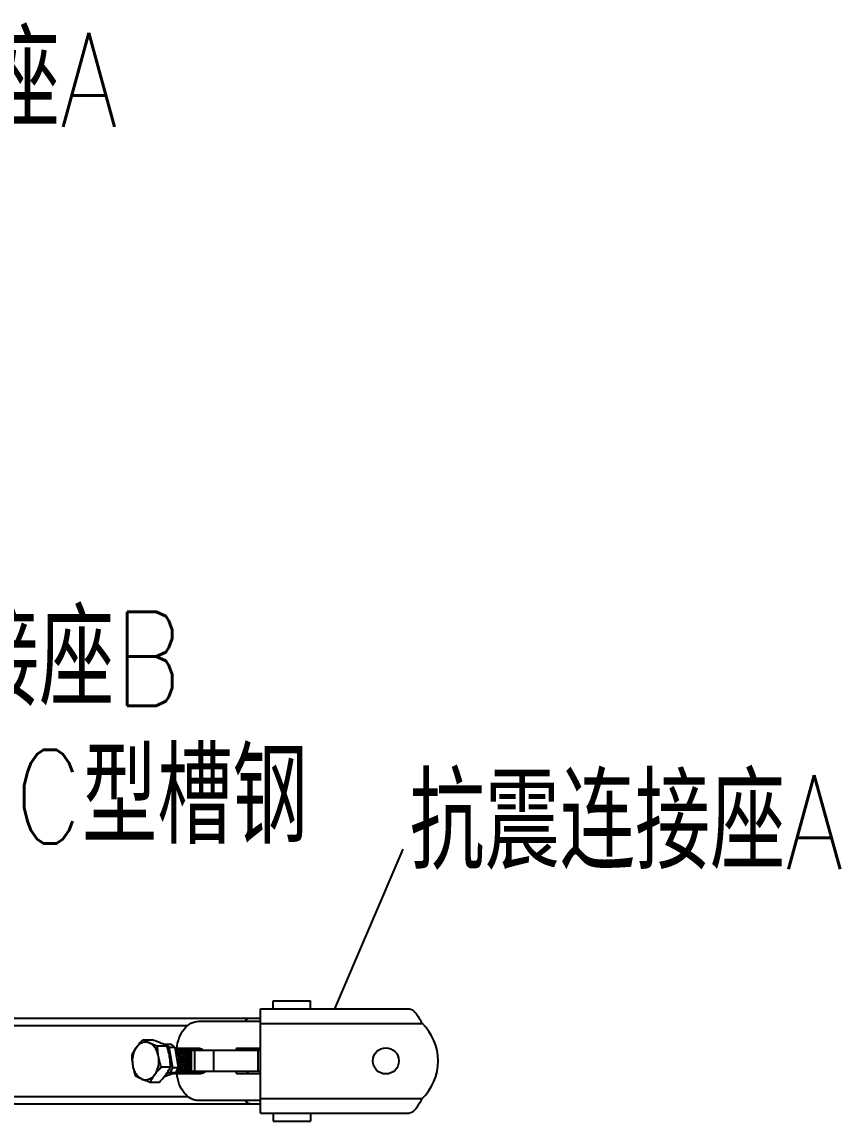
# Model space of a CAD drawing. Extents: x 27938 to 650306, y -92720 to 1524912.
# Drawn here: x 300270 to 303755, y 822337 to 827017 of the extents above; entities that cross this region are included whole.
import ezdxf

# ---------------------------------------------------------------- set-up
doc = ezdxf.new("R2010")
doc.units = 0
doc.header["$LTSCALE"] = 1000
doc.header["$MEASUREMENT"] = 0
doc.layers.add('W_DIM', color=4, linetype='Continuous')
doc.styles.get("Standard").update_dxf_attribs({"font": 'gbenor.shx', "bigfont": 'gbcbig.shx'})
doc.styles.add('wwp100', font='txt.shx', dxfattribs={"width": 0.7, "height": 400, "bigfont": 'hztxt.shx'})
doc.dimstyles.get("Standard").update_dxf_attribs({"dimtxt": 0.18, "dimasz": 0.18, "dimexe": 0.18, "dimexo": 0.0625, "dimgap": 0.09, "dimtad": 0, "dimtih": 1, "dimtoh": 1, "dimdec": 4, "dimzin": 0, "dimdsep": 46, "dimtxsty": 'Standard', "dimcen": 0.09, "dimadec": 0, "dimazin": 0, "dimtfac": 1, "dimtdec": 4, "dimtofl": 0, "dimtmove": 0, "dimatfit": 3, "dimfxl": 1, "dimtolj": 1, "dimtzin": 0, "dimarcsym": 0})

msp = doc.modelspace()

# ---------------------------------------------------------------- linework, layer by layer
at = {"linetype": 'Continuous'}
for p, q in [((301339.7, 822815.5), (301339.7, 822848.9)), ((301499.9, 822815.5), (301499.9, 822848.9)), ((298334.9, 822775.5), (301286.3, 822775.5)), ((301286.3, 822370.6), (301286.3, 822815.5)), ((301286.3, 822815.5), (301920.1, 822815.5)), ((298466.9, 822744.3), (300976.3, 822744.3)), ((301023.4, 822762.1), (301286.3, 822762.1)), ((301286.3, 822753.2), (301974.5, 822753.2)), ((300785.3, 822682.8), (300824.3, 822682.8)), ((300848.1, 822657.2), (300887.1, 822657.2)), ((300875.9, 822662.9), (300880.5, 822664.5)), ((300880.5, 822664.5), (300895.7, 822651.5)), ((300880.5, 822664.5), (300905.7, 822664.5)), ((300895.7, 822651.5), (300910.8, 822565.1)), ((300895.7, 822651.5), (300920.9, 822651.5)), ((300920.9, 822651.5), (300905.7, 822664.5)), ((300920.9, 822651.5), (300936, 822565.1)), ((300991.5, 822637.6), (300991.5, 822548.6)), ((301286.3, 822637.6), (300991.5, 822637.6)), ((301004.6, 822637.6), (301004.6, 822548.6)), ((301086.8, 822637.6), (301086.8, 822548.6)), ((301286.3, 822646.5), (301187, 822646.5)), ((301275.5, 822637.6), (301275.5, 822548.6)), ((300957.7, 822607.4), (300948.4, 822605.2)), ((300863.8, 822567.4), (300902.8, 822567.4)), ((300926.8, 822543.5), (300875.8, 822525.7)), ((300901.6, 822543.5), (300885, 822537.7)), ((300910.8, 822565.1), (300901.6, 822543.5)), ((300901.6, 822543.5), (300926.8, 822543.5)), ((300910.8, 822565.1), (300936, 822565.1)), ((300926.8, 822543.5), (300936, 822565.1)), ((301286.3, 822548.6), (300991.5, 822548.6)), ((300816.7, 822503.3), (300855.7, 822503.3)), ((301187, 822539.7), (301286.3, 822539.7)), ((298334.9, 822410.7), (301286.3, 822410.7)), ((298466.9, 822441.8), (300976.3, 822441.8)), ((301286.3, 822424), (301023.4, 822424)), ((301286.3, 822432.9), (301974.5, 822432.9)), ((301286.3, 822370.6), (301920.1, 822370.6)), ((301339.7, 822370.6), (301339.7, 822337.3)), ((301499.9, 822370.6), (301499.9, 822337.3))]:
    msp.add_line(p, q, dxfattribs=at)
for p, q in [((301339.7, 822848.9), (301499.9, 822848.9)), ((301339.7, 822337.3), (301499.9, 822337.3))]:
    msp.add_line(p, q)
msp.add_circle((301820.2, 822593.1), 55.6, dxfattribs=at)
for centre, radius, start, end in [((301661.8, 822587), 354.2, 27.9978, 29.2622), ((301820.2, 822593.1), 222.4, 313.9455, 46.0545), ((300923.6, 822622.2), 24.3, 86.7845, 94.2112), ((300934.6, 822621.9), 24.6, 90.0498, 101.0645), ((300934.6, 822622.2), 24.3, 86.7743, 90.0077), ((300945.6, 822621.9), 24.5, 90.0384, 101.0179), ((300945.6, 822622.2), 24.3, 86.7856, 89.9966), ((300956.6, 822621.9), 24.5, 90.049, 100.9954), ((300956.6, 822622.2), 24.3, 86.7801, 90.0075), ((300967.6, 822621.9), 24.6, 90.0437, 101.062), ((300967.6, 822622.2), 24.3, 86.7795, 90.0015), ((300978.6, 822621.9), 24.5, 90.0437, 101.0051), ((300978.6, 822622.2), 24.3, 86.7867, 90.0021), ((300989.6, 822621.9), 24.5, 90.0497, 101.0016), ((300962.3, 822610.8), 37.7, 42.2645, 48.752), ((300989.6, 822622.2), 24.3, 86.7769, 90.0081), ((300959.7, 822608.5), 41.1, 39.2284, 42.3075), ((301000.7, 822621.9), 24.6, 90.0405, 101.0531), ((300974, 822611.6), 36.6, 45.4702, 48.7951), ((301000.6, 822622.2), 24.3, 86.785, 89.9983), ((301011.7, 822621.9), 24.5, 90.049, 100.9977), ((300985, 822611.6), 36.6, 45.4659, 48.8093), ((301011.6, 822622.2), 24.3, 86.7894, 90.0075), ((301022.7, 822621.9), 24.6, 90.0526, 101.0446), ((300996, 822611.6), 36.6, 45.4871, 48.7938), ((301022.7, 822622.2), 24.3, 86.7735, 90.0108), ((301007, 822611.6), 36.6, 45.4665, 48.8015), ((300890.6, 822596.1), 58.5, 10.5055, 11.18), ((300877.3, 822595.9), 71.7, 7.4386, 9.2614), ((300890.1, 822596), 59.1, 8.9052, 10.5042), ((300911.7, 822596), 59.4, 9.0333, 9.9567), ((300923.1, 822596), 59.1, 8.9818, 11.0323), ((300917.4, 822571.5), 31.8, 288.4202, 290.7394), ((300919.1, 822570.8), 31.1, 285.8298, 288.459), ((300928.5, 822571.3), 31.7, 288.4602, 290.6746), ((300930.1, 822570.8), 31.1, 285.9611, 288.4587), ((300939.5, 822571.3), 31.7, 288.4602, 290.6754), ((300941.1, 822570.8), 31.1, 285.9619, 288.4587), ((300950.5, 822571.3), 31.7, 288.4602, 290.6741), ((300952.1, 822570.7), 31.1, 285.9641, 288.119), ((300952, 822571), 31.3, 288.117, 288.456), ((300908, 822595.5), 63.2, 352.211, 352.5185), ((300961.6, 822571.3), 31.7, 288.4603, 290.6749), ((300963.1, 822570.8), 31.1, 285.9612, 288.4587), ((300972.6, 822571.3), 31.7, 288.4602, 290.6747), ((300974.1, 822570.8), 31.1, 285.9616, 288.4587), ((300968, 822578.9), 40.6, 307.6353, 311.5837), ((300983.6, 822571.3), 31.7, 288.4602, 290.6743), ((300985.1, 822570.8), 31.1, 285.9612, 288.4587), ((300994.6, 822571.3), 31.7, 288.4603, 290.6751), ((300996.1, 822570.8), 31.1, 285.9624, 288.4588), ((300978.6, 822579.5), 41.3, 309.969, 311.5624), ((300980.3, 822579.1), 40.8, 308.3867, 311.6033), ((301005.6, 822571.3), 31.7, 288.4602, 290.6742), ((301007.2, 822570.8), 31.1, 285.9615, 288.4587), ((301016.6, 822571.3), 31.7, 288.4602, 290.6744), ((301018.2, 822570.8), 31.1, 285.9611, 288.4587), ((301027.6, 822571.3), 31.7, 288.4603, 290.6754), ((301029.2, 822570.8), 31.1, 285.9619, 288.4588), ((301022.4, 822579.8), 41.7, 311.2696, 311.5925), ((301024.1, 822579.4), 41.2, 309.7045, 311.528), ((300918, 822569.1), 29.4, 266.5315, 270.0065), ((300918, 822569.1), 29.4, 270.0081, 272.8567), ((300918, 822569.1), 29.4, 272.8574, 275.2194), ((300929.1, 822569.2), 29.5, 260.1078, 269.9722), ((300929.1, 822568.9), 29.2, 269.9973, 272.6949), ((300940.1, 822569.2), 29.5, 260.0711, 269.9827), ((300940.1, 822568.9), 29.2, 270.008, 272.693), ((300940.1, 822569), 29.3, 272.6938, 275.2451), ((300951.1, 822569.2), 29.5, 260.1504, 269.9814), ((300951.1, 822568.9), 29.2, 270.0063, 272.6857), ((300962.1, 822569.2), 29.5, 260.395, 269.9755), ((300962.1, 822568.9), 29.2, 270.0004, 272.6959), ((300973.1, 822569.2), 29.5, 260.0747, 269.9827), ((300973.1, 822568.9), 29.2, 270.008, 272.6878), ((300973.1, 822569), 29.3, 272.6886, 275.2518), ((300984.1, 822569.2), 29.5, 260.141, 269.976), ((300984.1, 822568.9), 29.2, 270.0011, 272.692), ((300995.1, 822569.2), 29.5, 260.0816, 269.9797), ((300995.1, 822568.9), 29.2, 270.005, 272.6978), ((300995.1, 822569), 29.3, 272.6985, 275.2581), ((301006.2, 822569.2), 29.5, 260.1633, 269.9862), ((301006.1, 822568.9), 29.2, 270.011, 272.6839), ((301017.2, 822569.2), 29.5, 260.1241, 269.9724), ((301017.2, 822568.9), 29.2, 269.9975, 272.695), ((301028.2, 822569.2), 29.5, 260.0725, 269.9827), ((301028.2, 822568.9), 29.2, 270.008, 272.6973), ((301028.2, 822569), 29.3, 272.6981, 275.2477), ((301661.8, 822599.2), 354.2, 330.7378, 332.0022)]:
    msp.add_arc(centre, radius, start, end, dxfattribs=at)
for points, knots in [([(301222.4, 822762.2), (301224.3, 822766), (301229.1, 822772.5), (301236.9, 822775.5), (301240.5, 822775.5)], [0, 0, 0, 0, 0.538137, 1, 1, 1, 1]), ([(301920.1, 822815.5), (301930, 822815.5), (301945, 822801.8), (301958.8, 822781.1), (301966.7, 822767.4), (301970.8, 822760.1)], [0, 0, 0, 0, 0.388881, 0.673899, 1, 1, 1, 1]), ([(300929.8, 822645.9), (300931.3, 822661.4), (300937.7, 822691), (300958.2, 822729.1), (300987.6, 822755.4), (301012, 822762.1), (301023.4, 822762.1)], [0, 0, 0, 0, 0.288185, 0.553327, 0.788006, 1, 1, 1, 1]), ([(300757.7, 822650.8), (300759.7, 822653.5), (300768.3, 822664.7), (300777.8, 822675.2), (300785.3, 822682.8)], [0, 0, 0, 0, 0.240981, 1, 1, 1, 1]), ([(300812.6, 822670), (300810.1, 822671.1), (300800.8, 822675), (300791.7, 822679.4), (300785.3, 822682.8)], [0, 0, 0, 0, 0.275005, 1, 1, 1, 1]), ([(300859.8, 822670), (300857.1, 822671.1), (300845.4, 822675.7), (300833.5, 822679.8), (300824.3, 822682.8)], [0, 0, 0, 0, 0.233658, 1, 1, 1, 1]), ([(300757.7, 822650.8), (300755.7, 822648.1), (300748.5, 822637.9), (300742.3, 822627), (300738.2, 822618.7)], [0, 0, 0, 0, 0.263099, 1, 1, 1, 1]), ([(300757.7, 822650.8), (300754, 822645.8), (300741, 822622.4), (300738.5, 822593.9), (300742, 822573.9)], [0, 0, 0, 0, 0.235366, 1, 1, 1, 1]), ([(300812.6, 822670), (300808, 822671.9), (300798.1, 822674.1), (300782.7, 822671.6), (300768.7, 822663.5), (300761.1, 822655.4), (300757.7, 822650.8)], [0, 0, 0, 0, 0.238229, 0.47528, 0.726056, 1, 1, 1, 1]), ([(300851.9, 822612.3), (300850.7, 822618.9), (300847.3, 822631.6), (300838.6, 822648.6), (300827.1, 822661.9), (300817.6, 822668), (300812.6, 822670)], [0, 0, 0, 0, 0.27851, 0.540172, 0.780428, 1, 1, 1, 1]), ([(300812.6, 822670), (300815.4, 822668.9), (300827.1, 822664.3), (300839, 822660.2), (300848.1, 822657.2)], [0, 0, 0, 0, 0.233658, 1, 1, 1, 1]), ([(300851.9, 822612.3), (300851.2, 822616.1), (300849, 822630.9), (300848.2, 822646), (300848.1, 822657.2)], [0, 0, 0, 0, 0.254083, 1, 1, 1, 1]), ([(300887.1, 822657.2), (300885.1, 822658.3), (300876.2, 822662.9), (300867, 822667.1), (300859.8, 822670)], [0, 0, 0, 0, 0.226572, 1, 1, 1, 1]), ([(300899.1, 822612.3), (300898.4, 822616.1), (300895.4, 822631.3), (300890.9, 822646.2), (300887.1, 822657.2)], [0, 0, 0, 0, 0.248499, 1, 1, 1, 1]), ([(300922.1, 822645.1), (300922.9, 822644.8), (300926.6, 822643.3), (300929.8, 822641.1), (300932.1, 822639.2)], [0, 0, 0, 0, 0.241445, 1, 1, 1, 1]), ([(300930.4, 822551.7), (300936.5, 822558.1), (300943, 822570.8), (300946.5, 822589), (300946.5, 822603.3), (300943.8, 822616.9), (300937.5, 822631.9), (300928.9, 822641.1), (300922.2, 822644.2)], [0, 0, 0, 0, 0.255096, 0.39268, 0.530602, 0.663916, 0.788307, 1, 1, 1, 1]), ([(300923.4, 822637.8), (300931.4, 822630.1), (300938.7, 822612.7), (300939.7, 822589), (300937.2, 822576.5), (300935.1, 822570.6)], [0, 0, 0, 0, 0.470214, 0.736055, 1, 1, 1, 1]), ([(300924.9, 822646.5), (300928.1, 822646.5), (300934.8, 822645.1), (300940.5, 822641.4), (300943.1, 822639.2)], [0, 0, 0, 0, 0.482589, 1, 1, 1, 1]), ([(300957.7, 822607.4), (300956.8, 822612.6), (300954.1, 822622.5), (300946.7, 822635), (300936.8, 822643.7), (300928.8, 822646.2), (300924.9, 822646.4)], [0, 0, 0, 0, 0.290521, 0.554658, 0.788516, 1, 1, 1, 1]), ([(300932.1, 822639.2), (300934.1, 822637.4), (300942.2, 822628.4), (300946.5, 822616.6), (300948, 822607.4)], [0, 0, 0, 0, 0.227377, 1, 1, 1, 1]), ([(300939.7, 822541.7), (300944.4, 822543.4), (300953.4, 822549.6), (300963.1, 822563.4), (300968.9, 822580.6), (300970.3, 822599.2), (300967.2, 822617), (300960, 822632.2), (300949.4, 822643), (300940.3, 822646.2), (300935.9, 822646.4)], [0, 0, 0, 0, 0.11422, 0.241557, 0.38018, 0.523371, 0.662464, 0.789655, 0.901082, 1, 1, 1, 1]), ([(300936, 822646.5), (300939.2, 822646.5), (300945.8, 822645.1), (300951.5, 822641.4), (300954.1, 822639.2)], [0, 0, 0, 0, 0.482586, 1, 1, 1, 1]), ([(300954.1, 822639.2), (300960.8, 822633.3), (300967.9, 822620.1), (300971.3, 822601.1), (300970.9, 822585.4), (300967.2, 822570.4), (300960.6, 822557.2), (300951.5, 822547), (300943.8, 822542.6), (300939.9, 822541.3)], [0, 0, 0, 0, 0.234995, 0.369193, 0.507415, 0.643708, 0.772808, 0.891506, 1, 1, 1, 1]), ([(300943.1, 822639.2), (300945.1, 822637.4), (300953.2, 822628.5), (300957.5, 822616.8), (300959, 822607.7)], [0, 0, 0, 0, 0.22749, 1, 1, 1, 1]), ([(300947, 822646.5), (300950.2, 822646.5), (300956.8, 822645.1), (300962.5, 822641.4), (300965.1, 822639.2)], [0, 0, 0, 0, 0.482586, 1, 1, 1, 1]), ([(300950.7, 822541.7), (300955.4, 822543.4), (300964.5, 822549.6), (300974.1, 822563.4), (300979.9, 822580.6), (300981.3, 822599.2), (300978.2, 822617.1), (300971, 822632.2), (300960.4, 822643), (300951.3, 822646.2), (300947, 822646.4)], [0, 0, 0, 0, 0.114222, 0.241564, 0.380183, 0.523375, 0.662466, 0.789658, 0.901085, 1, 1, 1, 1]), ([(300965.1, 822639.2), (300971.8, 822633.3), (300979, 822620.1), (300982.3, 822601.1), (300981.9, 822585.4), (300978.2, 822570.4), (300971.6, 822557.2), (300962.5, 822547), (300954.9, 822542.6), (300950.9, 822541.3)], [0, 0, 0, 0, 0.235001, 0.369196, 0.507414, 0.643709, 0.772807, 0.891505, 1, 1, 1, 1]), ([(300958, 822646.5), (300961.2, 822646.5), (300967.8, 822645.1), (300973.5, 822641.4), (300976.1, 822639.2)], [0, 0, 0, 0, 0.482588, 1, 1, 1, 1]), ([(300991.6, 822598), (300991.4, 822604.2), (300989.5, 822616.2), (300982.4, 822631.7), (300971.7, 822642.9), (300962.4, 822646.2), (300958, 822646.4)], [0, 0, 0, 0, 0.291873, 0.559175, 0.79302, 1, 1, 1, 1]), ([(300969, 822646.5), (300972.2, 822646.5), (300978.9, 822645.1), (300984.5, 822641.4), (300987.1, 822639.2)], [0, 0, 0, 0, 0.482585, 1, 1, 1, 1]), ([(300991.6, 822632.7), (300988.8, 822636.6), (300982.2, 822643.1), (300973.2, 822646.2), (300969, 822646.4)], [0, 0, 0, 0, 0.52908, 1, 1, 1, 1]), ([(300976.1, 822639.2), (300978, 822637.5), (300985.7, 822629.1), (300990, 822618.1), (300991.7, 822609.6)], [0, 0, 0, 0, 0.228177, 1, 1, 1, 1]), ([(300980, 822646.5), (300983.2, 822646.5), (300989.9, 822645.1), (300995.6, 822641.4), (300998.1, 822639.2)], [0, 0, 0, 0, 0.482586, 1, 1, 1, 1]), ([(300998.3, 822637.7), (300995.8, 822640.2), (300990.1, 822644.4), (300983.3, 822646.2), (300980, 822646.4)], [0, 0, 0, 0, 0.520001, 1, 1, 1, 1]), ([(300991, 822646.5), (300994.2, 822646.5), (301000.9, 822645.1), (301006.6, 822641.4), (301009.1, 822639.2)], [0, 0, 0, 0, 0.482587, 1, 1, 1, 1]), ([(301009.3, 822637.7), (301006.8, 822640.2), (301001.1, 822644.4), (300994.3, 822646.2), (300991, 822646.4)], [0, 0, 0, 0, 0.520002, 1, 1, 1, 1]), ([(301002, 822646.5), (301005.2, 822646.5), (301011.9, 822645.1), (301017.6, 822641.4), (301020.2, 822639.2)], [0, 0, 0, 0, 0.482583, 1, 1, 1, 1]), ([(301020.3, 822637.7), (301017.8, 822640.2), (301012.1, 822644.4), (301005.3, 822646.2), (301002, 822646.4)], [0, 0, 0, 0, 0.52002, 1, 1, 1, 1]), ([(301013, 822646.5), (301016.2, 822646.5), (301022.9, 822645.1), (301028.6, 822641.4), (301031.2, 822639.2)], [0, 0, 0, 0, 0.482588, 1, 1, 1, 1]), ([(301031.3, 822637.7), (301028.8, 822640.2), (301023.1, 822644.4), (301016.3, 822646.2), (301013, 822646.4)], [0, 0, 0, 0, 0.519993, 1, 1, 1, 1]), ([(301024, 822646.5), (301027.5, 822646.5), (301034.9, 822644.8), (301041, 822640.4), (301043.7, 822637.7)], [0, 0, 0, 0, 0.479607, 1, 1, 1, 1]), ([(301042.4, 822637.7), (301039.8, 822640.2), (301034.2, 822644.4), (301027.3, 822646.2), (301024, 822646.4)], [0, 0, 0, 0, 0.520009, 1, 1, 1, 1]), ([(301187, 822646.5), (301185.3, 822646.5), (301181.5, 822643.8), (301180.7, 822639.8), (301180.7, 822637.6)], [0, 0, 0, 0, 0.440239, 1, 1, 1, 1]), ([(301231, 822637.6), (301231, 822639.8), (301231.9, 822643.8), (301235.6, 822646.5), (301237.3, 822646.5)], [0, 0, 0, 0, 0.559761, 1, 1, 1, 1]), ([(300738.2, 822618.7), (300738.2, 822615), (300738.5, 822600), (300740, 822585), (300742, 822573.9)], [0, 0, 0, 0, 0.246121, 1, 1, 1, 1]), ([(300836.2, 822535.4), (300839.9, 822540.4), (300852.8, 822563.8), (300855.4, 822592.3), (300851.9, 822612.3)], [0, 0, 0, 0, 0.235366, 1, 1, 1, 1]), ([(300863.8, 822567.4), (300862.6, 822571.1), (300857.7, 822585.8), (300853.9, 822600.9), (300851.9, 822612.3)], [0, 0, 0, 0, 0.251163, 1, 1, 1, 1]), ([(300902.8, 822567.4), (300902.8, 822571.1), (300902.5, 822586.1), (300901, 822601.1), (300899.1, 822612.3)], [0, 0, 0, 0, 0.246121, 1, 1, 1, 1]), ([(300948.3, 822605.2), (300949.8, 822594.1), (300948, 822572.4), (300936.3, 822553.1), (300928.4, 822547)], [0, 0, 0, 0, 0.526254, 1, 1, 1, 1]), ([(300928.7, 822541.7), (300933.9, 822543.7), (300943.9, 822550.9), (300953.9, 822567), (300959, 822586.7), (300958.8, 822600.6), (300957.7, 822607.4)], [0, 0, 0, 0, 0.217951, 0.46337, 0.729831, 1, 1, 1, 1]), ([(300959, 822607.7), (300960.1, 822600.7), (300960.4, 822586.5), (300955.1, 822566.4), (300944.7, 822550.1), (300934.3, 822543), (300928.9, 822541.3)], [0, 0, 0, 0, 0.271171, 0.538307, 0.783282, 1, 1, 1, 1]), ([(300933.8, 822622.5), (300935.8, 822618.7), (300942.1, 822601.6), (300940.7, 822581.9), (300935.4, 822569.3)], [0, 0, 0, 0, 0.239303, 1, 1, 1, 1]), ([(300948.4, 822605.2), (300948.8, 822603.2), (300949.6, 822595.3), (300948.9, 822587.2), (300947.6, 822581.3)], [0, 0, 0, 0, 0.247915, 1, 1, 1, 1]), ([(300958.8, 822608.6), (300959.3, 822606.4), (300960.7, 822597.2), (300960.1, 822587.7), (300958.5, 822580.9)], [0, 0, 0, 0, 0.246468, 1, 1, 1, 1]), ([(300961.7, 822541.7), (300966.1, 822543.3), (300974.6, 822548.9), (300984.1, 822561.5), (300990.1, 822577.3), (300991.6, 822588.9), (300991.6, 822594.8)], [0, 0, 0, 0, 0.218898, 0.461373, 0.725247, 1, 1, 1, 1]), ([(300970.4, 822605.3), (300970.7, 822603.8), (300971.4, 822597.8), (300971.3, 822591.8), (300970.7, 822587.3)], [0, 0, 0, 0, 0.247252, 1, 1, 1, 1]), ([(300981.5, 822605.2), (300981.8, 822603.3), (300982.6, 822595.6), (300982, 822587.8), (300980.8, 822582.1)], [0, 0, 0, 0, 0.247797, 1, 1, 1, 1]), ([(300742, 822573.9), (300742.6, 822570.1), (300745.7, 822554.9), (300750.1, 822540), (300753.9, 822529)], [0, 0, 0, 0, 0.248499, 1, 1, 1, 1]), ([(300742, 822573.9), (300743.1, 822567.2), (300746.6, 822554.5), (300755.2, 822537.6), (300766.7, 822524.2), (300776.3, 822518.2), (300781.2, 822516.1)], [0, 0, 0, 0, 0.27851, 0.540172, 0.780428, 1, 1, 1, 1]), ([(300836.2, 822535.4), (300838.2, 822538.1), (300846.8, 822549.3), (300856.4, 822559.7), (300863.8, 822567.4)], [0, 0, 0, 0, 0.240981, 1, 1, 1, 1]), ([(300883.4, 822535.4), (300885.3, 822538), (300892.5, 822548.3), (300898.7, 822559.2), (300902.8, 822567.4)], [0, 0, 0, 0, 0.263099, 1, 1, 1, 1]), ([(300991.7, 822581.4), (300990.8, 822576.7), (300988.1, 822567.6), (300981.5, 822555.7), (300972.8, 822546.5), (300965.6, 822542.5), (300962, 822541.3)], [0, 0, 0, 0, 0.276521, 0.537648, 0.778453, 1, 1, 1, 1]), ([(300972.7, 822541.7), (300976.5, 822543.1), (300983.7, 822547.5), (300989.2, 822553.8), (300991.6, 822557.4)], [0, 0, 0, 0, 0.478395, 1, 1, 1, 1]), ([(300991.6, 822555.4), (300989.1, 822552.1), (300983.6, 822546.3), (300976.5, 822542.5), (300973, 822541.3)], [0, 0, 0, 0, 0.520421, 1, 1, 1, 1]), ([(300983.8, 822541.7), (300984.5, 822542), (300987.8, 822543.3), (300990.7, 822545.2), (300992.8, 822546.8)], [0, 0, 0, 0, 0.244171, 1, 1, 1, 1]), ([(300996.3, 822548.6), (300995.4, 822547.7), (300991.7, 822544.7), (300987.3, 822542.4), (300984, 822541.3)], [0, 0, 0, 0, 0.259878, 1, 1, 1, 1]), ([(300994.8, 822541.7), (300995.7, 822542), (300999.4, 822543.6), (301002.8, 822545.9), (301005.1, 822547.8)], [0, 0, 0, 0, 0.243219, 1, 1, 1, 1]), ([(301005.6, 822547.1), (301004.8, 822546.5), (301001.5, 822544.1), (300997.8, 822542.2), (300995, 822541.3)], [0, 0, 0, 0, 0.258068, 1, 1, 1, 1]), ([(301005.8, 822541.7), (301006.8, 822542), (301010.8, 822543.8), (301014.5, 822546.4), (301017, 822548.6)], [0, 0, 0, 0, 0.242544, 1, 1, 1, 1]), ([(301018.4, 822548.6), (301017.4, 822547.7), (301013.7, 822544.7), (301009.4, 822542.4), (301006, 822541.3)], [0, 0, 0, 0, 0.259876, 1, 1, 1, 1]), ([(301016.8, 822541.7), (301017.8, 822542), (301021.8, 822543.8), (301025.5, 822546.3), (301028, 822548.6)], [0, 0, 0, 0, 0.242552, 1, 1, 1, 1]), ([(301029.4, 822548.6), (301028.4, 822547.7), (301024.7, 822544.7), (301020.4, 822542.4), (301017, 822541.3)], [0, 0, 0, 0, 0.25988, 1, 1, 1, 1]), ([(301027.8, 822541.7), (301028.8, 822542), (301032.8, 822543.8), (301036.5, 822546.4), (301039, 822548.6)], [0, 0, 0, 0, 0.242549, 1, 1, 1, 1]), ([(301040.4, 822548.5), (301039.4, 822547.7), (301035.7, 822544.7), (301031.4, 822542.4), (301028, 822541.3)], [0, 0, 0, 0, 0.25985, 1, 1, 1, 1]), ([(301038.8, 822541.7), (301039.8, 822542), (301043.8, 822543.8), (301047.4, 822546.3), (301049.9, 822548.4)], [0, 0, 0, 0, 0.242679, 1, 1, 1, 1]), ([(301050.4, 822547.7), (301049.5, 822547), (301046, 822544.3), (301042.1, 822542.3), (301039, 822541.3)], [0, 0, 0, 0, 0.25881, 1, 1, 1, 1]), ([(301180.7, 822548.6), (301180.7, 822546.4), (301181.5, 822542.3), (301185.3, 822539.7), (301187, 822539.7)], [0, 0, 0, 0, 0.559761, 1, 1, 1, 1]), ([(301237.3, 822539.7), (301235.6, 822539.7), (301231.9, 822542.3), (301231, 822546.4), (301231, 822548.6)], [0, 0, 0, 0, 0.440239, 1, 1, 1, 1]), ([(300781.2, 822516.1), (300778.7, 822517.2), (300769.4, 822521.1), (300760.3, 822525.5), (300753.9, 822529)], [0, 0, 0, 0, 0.275005, 1, 1, 1, 1]), ([(300781.2, 822516.1), (300785.8, 822514.3), (300795.8, 822512.1), (300811.1, 822514.6), (300825.2, 822522.6), (300832.8, 822530.8), (300836.2, 822535.4)], [0, 0, 0, 0, 0.238229, 0.47528, 0.726056, 1, 1, 1, 1]), ([(300781.2, 822516.1), (300783.9, 822515), (300795.6, 822510.4), (300807.5, 822506.3), (300816.7, 822503.3)], [0, 0, 0, 0, 0.233658, 1, 1, 1, 1]), ([(300836.2, 822535.4), (300834.2, 822532.7), (300827, 822522.5), (300820.8, 822511.6), (300816.7, 822503.3)], [0, 0, 0, 0, 0.263099, 1, 1, 1, 1]), ([(300855.7, 822503.3), (300858.3, 822505.9), (300868, 822516.2), (300877.2, 822526.9), (300883.4, 822535.4)], [0, 0, 0, 0, 0.257895, 1, 1, 1, 1]), ([(301023.4, 822424), (301012, 822424), (300987.7, 822430.7), (300958.4, 822456.9), (300937.9, 822494.8), (300931.4, 822524.3), (300929.9, 822539.7)], [0, 0, 0, 0, 0.212085, 0.446759, 0.711828, 1, 1, 1, 1]), ([(301240.5, 822410.7), (301236.9, 822410.7), (301229.1, 822413.7), (301224.3, 822420.2), (301222.4, 822423.9)], [0, 0, 0, 0, 0.461863, 1, 1, 1, 1]), ([(301970.8, 822426.1), (301966.7, 822418.8), (301958.8, 822405), (301945, 822384.3), (301930, 822370.6), (301920.1, 822370.6)], [0, 0, 0, 0, 0.326101, 0.611119, 1, 1, 1, 1])]:
    msp.add_open_spline(points, degree=3, knots=knots, dxfattribs=at)
for points in [[(300920.6, 822539.8), (300923, 822540), (300925.3, 822540.5), (300927.5, 822541.3)], [(300930.4, 822539.7), (300933.2, 822539.9), (300935.9, 822540.4), (300938.6, 822541.3)], [(300942.8, 822539.8), (300945.1, 822540), (300947.4, 822540.5), (300949.6, 822541.3)], [(300952.5, 822539.7), (300955.2, 822539.9), (300958, 822540.4), (300960.6, 822541.3)], [(300963.5, 822539.7), (300966.2, 822539.9), (300969, 822540.4), (300971.6, 822541.3)], [(300975.8, 822539.8), (300978.1, 822540), (300980.4, 822540.5), (300982.6, 822541.3)], [(300985.5, 822539.7), (300988.2, 822539.9), (300991, 822540.4), (300993.6, 822541.3)], [(300997.8, 822539.8), (301000.1, 822540), (301002.4, 822540.5), (301004.6, 822541.3)], [(301007.5, 822539.7), (301010.3, 822539.9), (301013, 822540.4), (301015.6, 822541.3)], [(301018.5, 822539.7), (301021.3, 822539.9), (301024, 822540.4), (301026.6, 822541.3)], [(301030.8, 822539.8), (301033.2, 822540), (301035.4, 822540.5), (301037.7, 822541.3)], [(300927.6, 822540.8), (300924.9, 822540.1), (300922.2, 822539.7), (300919.4, 822539.7)], [(300938.6, 822540.9), (300936, 822540.1), (300933.2, 822539.7), (300930.5, 822539.7)], [(300949.6, 822540.9), (300947, 822540.1), (300944.2, 822539.7), (300941.5, 822539.7)], [(300960.7, 822540.9), (300958, 822540.1), (300955.2, 822539.7), (300952.5, 822539.7)], [(300971.7, 822540.9), (300969, 822540.1), (300966.2, 822539.7), (300963.5, 822539.7)], [(300982.7, 822540.9), (300980, 822540.1), (300977.2, 822539.7), (300974.5, 822539.7)], [(300993.7, 822540.9), (300991, 822540.1), (300988.3, 822539.7), (300985.5, 822539.7)], [(301004.7, 822540.9), (301002, 822540.1), (300999.3, 822539.7), (300996.5, 822539.7)], [(301015.7, 822540.9), (301013.1, 822540.1), (301010.3, 822539.7), (301007.5, 822539.7)], [(301026.7, 822540.9), (301024.1, 822540.1), (301021.3, 822539.7), (301018.5, 822539.7)], [(301037.7, 822540.9), (301035.1, 822540.1), (301032.3, 822539.7), (301029.5, 822539.7)]]:
    msp.add_open_spline(points, degree=3, dxfattribs=at)

# ---------------------------------------------------------------- texts
at = {"layer": 'W_DIM', "color": 7, "style": 'wwp100', "width": 0.8}
for s, p in [('抗震连接座A', (298831.8, 826571)), ('抗震连接座B', (299063.3, 824105.6)), ('C型槽钢', (300238.9, 823518.4)), ('抗震连接座A', (301921.5, 823409.5))]:
    msp.add_text(s, height=400, dxfattribs=at).set_placement(p)

# ---------------------------------------------------------------- leaders
at = {"layer": 'W_DIM', "color": 7}
msp.add_leader([(301603.2, 822815.5), (301894.6, 823495)], dimstyle='Standard', override={"dimgap": 20}, dxfattribs=at)

doc.saveas('drawing.dxf')
